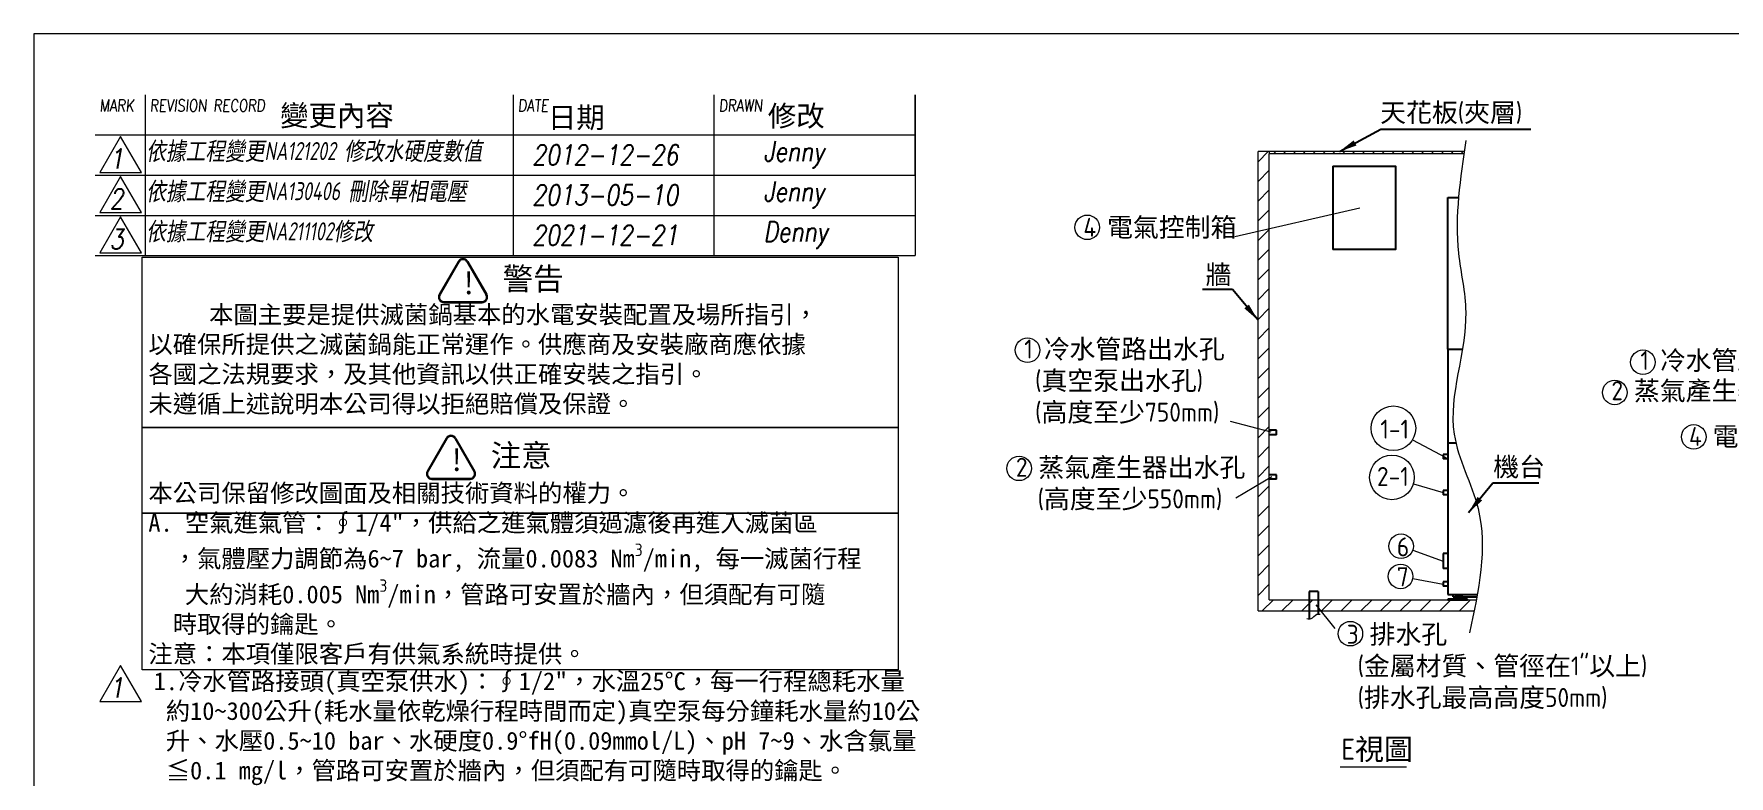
# Model space of a CAD drawing. Header units: millimetres. Extents: x -208893 to -195708, y -10778 to -1508.
# Drawn here: x -208893 to -201296, y -4836 to -1508 of the extents above; entities that cross this region are included whole.
import ezdxf

# ---------------------------------------------------------------- set-up
doc = ezdxf.new("R2010")
doc.units = ezdxf.units.MM
doc.header["$MEASUREMENT"] = 0
doc.linetypes.add('CENTER2', pattern=[28.575, 19.05, -3.175, 3.175, -3.175])
doc.linetypes.add('HIDDEN', pattern=[9.525, 6.35, -3.175])
doc.layers.get('0').update_dxf_attribs({"lineweight": 25})
for name, color, linetype, lineweight in [('D', 3, 'Continuous', 13), ('F', 7, 'Continuous', 15), ('H', 2, 'HIDDEN', 15), ('S', 4, 'Continuous', 15), ('T', 4, 'Continuous', 15)]:
    doc.layers.add(name, color=color, linetype=linetype, lineweight=lineweight)
doc.styles.get("Standard").update_dxf_attribs({"font": 'KAIU.TTF'})
doc.styles.add('STU25', font='isocp2.shx')
doc.styles.add('Text', font='romans.shx', dxfattribs={"width": 0.8, "oblique": 10})
doc.dimstyles.new('STU25$7', dxfattribs={"dimscale": 40, "dimtxt": 2.5, "dimasz": 2, "dimexe": 1.25, "dimexo": 0.625, "dimgap": 1, "dimtad": 0, "dimdec": 4, "dimdsep": 46, "dimtxsty": 'STU25', "dimcen": 2.5, "dimazin": 2, "dimtfac": 1, "dimtdec": 4, "dimtmove": 0, "dimatfit": 3, "dimfxl": 0, "dimtolj": 1, "dimtzin": 0, "dimarcsym": 0})

msp = doc.modelspace()

# ---------------------------------------------------------------- hatches: boundary and pattern name
at = {"layer": 'D'}
h = msp.add_hatch(color=11, dxfattribs=at)
edge = h.paths.add_edge_path()
edge.add_line((-206991.712, -2528.189), (-207077.071, -2676.035))
edge.add_arc((-207055.42, -2688.535), 25, 149.9999999, 270)
edge.add_line((-207055.42, -2713.535), (-206884.703, -2713.535))
edge.add_arc((-206884.703, -2688.535), 25, 270, 389.9999999)
edge.add_line((-206863.052, -2676.035), (-206948.411, -2528.189))
edge.add_arc((-206970.062, -2540.689), 25, 30, 150)
edge = h.paths.add_edge_path(flags=16)
edge.add_arc((-206970.062, -2540.689), 20, 30, 150)
edge.add_line((-206987.382, -2530.689), (-207072.741, -2678.535))
edge.add_arc((-207055.42, -2688.535), 20, 149.9999999, 270)
edge.add_line((-207055.42, -2708.535), (-206884.703, -2708.535))
edge.add_arc((-206884.703, -2688.535), 20, 270, 389.9999999)
edge.add_line((-206867.382, -2678.535), (-206952.741, -2530.689))
h = msp.add_hatch(color=11, dxfattribs=at)
edge = h.paths.add_edge_path()
edge.add_ellipse((-207109.175, -3481.071), major_axis=(25, 0), ratio=1, start_angle=149.9999999, end_angle=270)
edge.add_line((-207109.175, -3506.071), (-206938.457, -3506.071))
edge.add_ellipse((-206938.457, -3481.071), major_axis=(25, 0), ratio=1, start_angle=270, end_angle=389.9999999)
edge.add_line((-206916.806, -3468.571), (-207002.165, -3320.725))
edge.add_ellipse((-207023.816, -3333.225), major_axis=(25, 0), ratio=1, start_angle=30, end_angle=150)
edge.add_line((-207045.466, -3320.725), (-207130.825, -3468.571))
edge = h.paths.add_edge_path(flags=16)
edge.add_ellipse((-207109.175, -3481.071), major_axis=(20, 0), ratio=1, start_angle=149.9999999, end_angle=270)
edge.add_line((-207109.175, -3501.071), (-206938.457, -3501.071))
edge.add_ellipse((-206938.457, -3481.071), major_axis=(20, 0), ratio=1, start_angle=270, end_angle=389.9999999)
edge.add_line((-206921.136, -3471.071), (-207006.495, -3323.225))
edge.add_ellipse((-207023.816, -3333.225), major_axis=(20, 0), ratio=1, start_angle=30, end_angle=150)
edge.add_line((-207041.136, -3323.225), (-207126.495, -3471.071))
at = {"layer": 'H', "ltscale": 5}
h = msp.add_hatch(dxfattribs=at)
h.set_pattern_fill('ANSI31', color=256, scale=500, style=0)
h.set_pattern_definition([(45, (14649.884, 12063.75), (-44.194174, 44.194174), [])])
h.paths.add_polyline_path([(-203357.26, -4045.419), (-203357.26, -2045.419), (-203357.26, -2035.419), (-203407.26, -2035.419), (-203407.26, -4095.419), (-202438.983, -4095.419), (-202429.031, -4045.419)])
at = {"layer": 'H'}
h = msp.add_hatch(dxfattribs=at)
h.set_pattern_fill('ANSI31', color=256, scale=250, angle=90, style=0)
h.set_pattern_definition([(135, (19904.54, 8334.048), (-22.097087, -22.097087), [])])
edge = h.paths.add_edge_path()
edge.add_spline(control_points=[(-202484.87, -2045.419), (-202484.359, -2042.085), (-202483.846, -2038.752), (-202483.33, -2035.419)], knot_values=[84.74449418, 84.74449418, 84.74449418, 84.74449418, 94.74380875, 94.74380875, 94.74380875, 94.74380875], degree=3, periodic=0)
edge.add_line((-202483.33, -2035.419), (-203357.26, -2035.419))
edge.add_line((-203357.26, -2035.419), (-203357.26, -2045.419))
edge.add_line((-203357.26, -2045.419), (-202484.87, -2045.419))

# ---------------------------------------------------------------- linework, layer by layer
for p, q in [((-203071.896, -2101.707), (-203071.896, -2475.576)), ((-202557.26, -2922.419), (-202557.26, -2242.419)), ((-202557.26, -2242.419), (-202509.341, -2242.419)), ((-202557.26, -2922.419), (-202557.26, -3342.419)), ((-202557.26, -2922.419), (-202491.543, -2922.419)), ((-202557.26, -3342.419), (-202557.26, -4022.419)), ((-202557.26, -3342.419), (-202520.307, -3342.419)), ((-202557.26, -3342.419), (-202520.307, -3342.419)), ((-202577.26, -3394.419), (-202577.26, -3414.419)), ((-202557.26, -3394.419), (-202577.26, -3394.419)), ((-202557.26, -3414.419), (-202577.26, -3414.419)), ((-202577.26, -3555.419), (-202577.26, -3575.419)), ((-202557.26, -3555.419), (-202577.26, -3555.419)), ((-202557.26, -3575.419), (-202577.26, -3575.419)), ((-202577.26, -3838.419), (-202577.26, -3905.419)), ((-202557.26, -3838.419), (-202577.26, -3838.419)), ((-202557.26, -3905.419), (-202577.26, -3905.419)), ((-202557.26, -3965.419), (-202577.26, -3965.419)), ((-202577.26, -3965.419), (-202577.26, -3985.419)), ((-202557.26, -3985.419), (-202577.26, -3985.419)), ((-202557.26, -4022.419), (-202424.78, -4022.419)), ((-202532.26, -4032.419), (-202532.26, -4022.419)), ((-202492.26, -4032.419), (-202492.26, -4022.419)), ((-202532.26, -4032.419), (-202426.599, -4032.419))]:
    msp.add_line(p, q)
at = {"linetype": 'Continuous'}
for p, q in [((-203324.885, -3285.419), (-203357.26, -3285.419)), ((-203324.885, -3305.419), (-203357.26, -3305.419)), ((-203324.885, -3305.419), (-203324.885, -3285.419)), ((-203324.885, -3485.419), (-203357.26, -3485.419)), ((-203324.885, -3505.419), (-203324.885, -3485.419)), ((-203324.885, -3505.419), (-203357.26, -3505.419)), ((-203137.26, -4008.301), (-203177.26, -4008.301)), ((-203177.26, -4008.301), (-203177.26, -4131.558)), ((-203137.26, -4008.301), (-203137.26, -4109.725)), ((-202467.76, -4042.419), (-202556.76, -4042.419)), ((-202556.76, -4042.419), (-202556.76, -4045.419)), ((-202556.76, -4045.419), (-202467.76, -4045.419)), ((-202498.981, -4032.419), (-202525.539, -4032.419)), ((-202525.539, -4032.419), (-202525.539, -4042.419)), ((-202518.9, -4032.419), (-202518.9, -4042.419)), ((-202505.62, -4032.419), (-202505.62, -4042.419)), ((-202498.981, -4042.419), (-202498.981, -4032.419)), ((-202467.76, -4045.419), (-202467.76, -4042.419))]:
    msp.add_line(p, q, dxfattribs=at)
at = {"linetype": 'CENTER2'}
for p, q in [((-202525.539, -4039.138), (-202528.82, -4042.419)), ((-202498.981, -4039.138), (-202495.7, -4042.419))]:
    msp.add_line(p, q, dxfattribs=at)
at = {"linetype": 'Continuous'}
msp.add_lwpolyline([(-203071.896, -2101.707), (-202791.689, -2101.707), (-202791.689, -2475.576), (-203071.896, -2475.576)], dxfattribs=at)
at = {"layer": 'D'}
for p, q in [((-202951.14, -2289.686), (-203511.49, -2418.137)), ((-203347.646, -3293.933), (-203530.89, -3246.661)), ((-202714.865, -3328.373), (-202566.198, -3407.623)), ((-203345.454, -3494.674), (-203506.176, -3590.638)), ((-202711.065, -3525.607), (-202577.26, -3565.419)), ((-202713.959, -3823.43), (-202577.26, -3871.919)), ((-202714.143, -3950.722), (-202577.26, -3975.419)), ((-203147.885, -4067.892), (-203062.606, -4174.194)), ((-203039.483, -4794.125), (-202741.055, -4794.125))]:
    msp.add_line(p, q, dxfattribs=at)
at = {"layer": 'D', "color": 11}
for p, q in [((-206991.712, -2528.189), (-207077.071, -2676.035)), ((-206987.382, -2530.689), (-207072.741, -2678.535)), ((-206952.741, -2530.689), (-206867.382, -2678.535)), ((-206948.411, -2528.189), (-206863.052, -2676.035)), ((-207055.42, -2708.535), (-206884.703, -2708.535)), ((-207055.42, -2713.535), (-206884.703, -2713.535)), ((-207045.466, -3320.725), (-207130.825, -3468.571)), ((-207041.136, -3323.225), (-207126.495, -3471.071)), ((-207006.495, -3323.225), (-206921.136, -3471.071)), ((-207002.165, -3320.725), (-206916.806, -3468.571)), ((-207109.175, -3501.071), (-206938.457, -3501.071)), ((-207109.175, -3506.071), (-206938.457, -3506.071))]:
    msp.add_line(p, q, dxfattribs=at)
for points in [[(-208407.06, -2510.149), (-205020.253, -2510.149), (-205020.253, -3274.133), (-208407.06, -3274.133)], [(-208407.06, -3271.485), (-205020.253, -3271.485), (-205020.253, -3657.428), (-208407.06, -3657.428)], [(-208407.06, -3657.428), (-205020.253, -3657.428), (-205020.253, -4360.478), (-208407.06, -4360.478)]]:
    msp.add_lwpolyline(points, close=True, dxfattribs=at)
at = {"layer": 'D'}
for centre, radius in [((-204172.691, -2375.673), 55), ((-204440.153, -2926.558), 55), ((-201682.326, -2980.481), 55), ((-201808.358, -3116.252), 55), ((-202800.55, -3276.817), 100), ((-201454.348, -3315.128), 55), ((-204477.785, -3456.578), 55), ((-202806.912, -3497.089), 100), ((-202765.972, -3805.552), 55), ((-202768.269, -3940.957), 55), ((-202993.241, -4197.703), 55)]:
    msp.add_circle(centre, radius, dxfattribs=at)
at = {"layer": 'D', "color": 11}
for centre, radius, start, end in [((-206970.062, -2540.689), 25, 30, 150), ((-206970.062, -2540.689), 20, 30, 150), ((-207055.42, -2688.535), 25, 149.9999999, 270), ((-207055.42, -2688.535), 20, 149.9999999, 270), ((-206884.703, -2688.535), 25, 270, 29.9999999), ((-206884.703, -2688.535), 20, 270, 29.9999999), ((-207023.816, -3333.225), 25, 30, 150), ((-207023.816, -3333.225), 20, 30, 150), ((-207109.175, -3481.071), 25, 149.9999999, 270), ((-207109.175, -3481.071), 20, 149.9999999, 270), ((-206938.457, -3481.071), 25, 270, 29.9999999), ((-206938.457, -3481.071), 20, 270, 29.9999999)]:
    msp.add_arc(centre, radius, start, end, dxfattribs=at)
at = {"layer": 'D'}
msp.add_spline([(-203187.924, -4130.418), (-203169.595, -4130.418), (-203143.189, -4110.549), (-203127.967, -4110.549)], degree=3, dxfattribs=at)
at = {"layer": 'F', "color": 7}
for p, q in [((-208393.924, -1782.249), (-208393.924, -2502.249)), ((-206743.774, -2502.249), (-206743.774, -1782.249)), ((-205843.774, -2502.249), (-205843.774, -1782.249)), ((-204943.774, -2142.249), (-204943.774, -1782.249)), ((-204943.774, -1962.249), (-208618.924, -1962.249)), ((-208618.924, -2142.249), (-204943.774, -2142.249)), ((-208618.924, -2322.249), (-204943.774, -2322.249)), ((-208618.924, -2502.249), (-204943.774, -2502.249))]:
    msp.add_line(p, q, dxfattribs=at)
at = {"layer": 'F'}
msp.add_line((-204943.774, -1782.249), (-204943.774, -2502.249), dxfattribs=at)
at = {"layer": 'F', "color": 6}
msp.add_lwpolyline([(-208892.945, -1508.228), (-208892.945, -10778.228), (-195707.945, -10778.228), (-195707.945, -1508.228)], close=True, dxfattribs=at)
msp.add_lwpolyline([(-208892.945, -1508.228), (-208892.945, -10778.228), (-195707.945, -10778.228), (-195707.945, -1508.228)], close=True, dxfattribs=at)
at = {"layer": 'F', "color": 7}
for points in [[(-208504.708, -1967.919), (-208598.199, -2129.849), (-208411.217, -2129.849)], [(-208504.708, -2147.919), (-208598.199, -2309.849), (-208411.217, -2309.849)], [(-208504.708, -2327.919), (-208598.199, -2489.849), (-208411.217, -2489.849)], [(-208504.708, -4339.849), (-208598.199, -4501.78), (-208411.217, -4501.78)]]:
    msp.add_lwpolyline(points, close=True, dxfattribs=at)
at = {"layer": 'S', "linetype": 'Continuous'}
for p, q in [((-203407.26, -4095.419), (-203407.26, -2035.419)), ((-202483.33, -2035.419), (-203407.26, -2035.419)), ((-203357.26, -4045.419), (-203357.26, -2045.419)), ((-202484.87, -2045.419), (-203357.26, -2045.419)), ((-203407.26, -4095.419), (-202438.983, -4095.419)), ((-203357.26, -4045.419), (-202429.031, -4045.419))]:
    msp.add_line(p, q, dxfattribs=at)
at = {"layer": 'S'}
msp.add_line((-203357.26, -2035.419), (-203357.26, -2045.419), dxfattribs=at)
msp.add_spline([(-202475.707, -1986.118), (-202508.678, -2490.956), (-202476.316, -2756.254), (-202528.095, -3303.026), (-202421.301, -3636.266), (-202460.182, -4193.604)], degree=3, dxfattribs=at)

# ---------------------------------------------------------------- texts
at = {"lineweight": -3}
for s, p in [('變更內容', (-207789.59, -1921.034)), ('修改', (-205603.95, -1922.814)), ('日期', (-206589.429, -1929.934))]:
    msp.add_text(s, height=93.4085, dxfattribs=at).set_placement(p)
at = {"layer": 'D', "color": 11, "attachment_point": 1}
for s, insert, char_height in [('{\\C3;天花板\\Fisocp2.shx;(\\f標楷體|b0|i0|c136|p65;夾層\\Fisocp2.shx;)}', (-202859.936, -1818.165), 85), ('{\\C3;牆}', (-203642.585, -2544.565), 85), ('\\A1;\\P     本圖主要是提供滅菌鍋基本的水電安裝配置及場所指引，\\P以確保所提供之滅菌鍋能正常運作。供應商及安裝廠商應依據\\P各國之法規要求，及其他資訊以供正確安裝之指引。\\P未遵循上述說明本公司得以拒絕賠償及保證。\\P\\P\\P本公司保留修改圖面及相關技術資料的權力。\\PA. 空氣進氣管：∮1/4"，供給之進氣體須過濾後再進入滅菌區\\P  ，氣體壓力調節為6~7 bar, 流量0.0083 Nm{\\Fisocp2.shx;\\H0.7x;\\S3^ ;}/min, 每一滅菌行程\\P   大約消耗0.005 Nm{\\Fisocp2.shx;\\H0.7x;\\S3^ ;}/min，管路可安置於牆內，但須配有可隨\\P  時取得的鑰匙。\\P注意：本項僅限客戶有供氣系統時提供。', (-208379.922, -2593.416), 80), ('{\\C3;機台}', (-202352.937, -3407.348), 85), ('1.冷水管路接頭(真空泵供水)：∮1/2"，水溫25%%DC，每一行程總耗水量\\P 約10~300公升(耗水量依乾燥行程時間而定)真空泵每分鐘耗水量約10公\\P 升、水壓0.5~10 bar、水硬度0.9%%DfH(0.09mmol/L)、pH 7~9、水含氯量\\P ≦0.1 mg/l，管路可安置於牆內，但須配有可隨時取得的鑰匙。\\P2.蒸氣產生器出水：∮1/2"，水溫25%%DC，每一滅菌行程大約消耗13公升\\P ，水壓0.5~10 bar，水硬度≦0.2%%DfH(0.02mmol/L)，酸鹼質pH 5~7\\P ，導電率≦15μS/cm管路可安置於牆內，但須配有可隨時取得的鑰匙。\\P注意：維修或清潔保養時，如將蒸汽產生器的水排放後，必須要\\P      另外加計15公升水量。\\P3.排水管路∮1"以上金屬管，必須抗腐蝕2"G，並且需耐100%%DC以上。 \\P4.電氣控制箱，7kW，線長4 m。(配線至滅菌鍋)\\P    \\P\\P注意:配線請依當地法規規定配置。\\P注意:三相系統有可能會有相位交錯問題需進行相位交換，請參閱說明書\\P     或維修手冊。\\P5.排風機需加柵網，排風量200 Kcal/h。(載體區域)\\P5-1.排風機需加柵網，排風量400 Kcal/h。(滅菌區域)\\P5-2.排風機需加柵網，排風量200 Kcal/h。(卸載區域)\\P\\P注意:(卸載區域)空調須獨立安裝，不得與其他區相通。\\P\\P6.真空泵排水管(6)及儀器之(7)排氣管於管路裝配時加裝逆止閥\\PB.為維持儀器乾燥之效能及排水效能，將儀器水平調整至前低後\\P  高，其傾斜角度約略為1%%D~2%%D。', (-208356.37, -4371.007), 80), ('{\\Fisocp2.shx;E}視圖', (-203033.698, -4668.182), 95)]:
    msp.add_mtext(s, dxfattribs=dict(at, insert=insert, char_height=char_height))
at = {"layer": 'D', "color": 11, "attachment_point": 1, "style": 'STU25'}
for s, insert, char_height in [('{\\C3;4 \\f標楷體|b0|i0|c136|p65;電氣控制箱}', (-204189.588, -2333.03), 85), ('{\\f標楷體|b0|i0|c136|p65;!}', (-206978.372, -2575.419), 100), ('{\\f標楷體|b0|i0|c136|p65;警告}', (-206791.86, -2556.05), 100), ('{\\C3;1 \\f標楷體|b0|i0|c136|p65;冷水管路出水孔\\P\\Fisocp2.shx; (\\f標楷體|b0|i0|c136|p65;真空泵出水孔\\Fisocp2.shx;)\\P (\\f標楷體|b0|i0|c136|p65;高度至少\\Fisocp2.shx;750mm)}', (-204454.847, -2878.674), 85), ('{\\C3;1 \\f標楷體|b0|i0|c136|p65;冷水管路出水孔}', (-201693.686, -2929.997), 85), ('{\\C3;2 \\f標楷體|b0|i0|c136|p65;蒸氣產生器出水孔}', (-201823.404, -3065.769), 85), ('{\\C3;1-1}', (-202858.889, -3238.19), 85), ('{\\C3;4 \\f標楷體|b0|i0|c136|p65;電氣控制箱}', (-201475.722, -3270.901), 85), ('{\\f標楷體|b0|i0|c136|p65;注意}', (-206845.614, -3348.587), 100), ('{\\f標楷體|b0|i0|c136|p65;!}', (-207032.126, -3367.955), 100), ('{\\C3;2 \\f標楷體|b0|i0|c136|p65;蒸氣產生器出水孔\\P\\Fisocp2.shx;  (\\f標楷體|b0|i0|c136|p65;高度至少\\Fisocp2.shx;550mm)}', (-204492.227, -3409.257), 85), ('{\\C3;2-1}', (-202874.112, -3450.306), 85), ('{\\C3;6}', (-202784.969, -3766.131), 85), ('{\\C3;7}', (-202785.143, -3899.962), 85), ('{\\C3;3 \\f標楷體|b0|i0|c136|p65;排水孔\\P\\Fisocp2.shx; (\\f標楷體|b0|i0|c136|p65;金屬材質、管徑在\\Fisocp2.shx;1"\\f標楷體|b0|i0|c136|p65;以上\\Fisocp2.shx;)\\P (\\f標楷體|b0|i0|c136|p65;排水孔最高高度\\Fisocp2.shx;50mm)}', (-203009.613, -4157.868), 85)]:
    msp.add_mtext(s, dxfattribs=dict(at, insert=insert, char_height=char_height))
at = {"layer": 'F', "color": 1, "lineweight": 15, "style": 'Text', "oblique": 5, "width": 0.8}
for s, p in [('MARK', (-208599.022, -1856.549)), ('REVISION RECORD', (-208374.022, -1856.549)), ('DATE', (-206723.872, -1856.549)), ('DRAWN', (-205823.872, -1856.549))]:
    msp.add_text(s, height=54, dxfattribs=at).set_placement(p)
at = {"layer": 'T', "lineweight": 20, "style": 'Text', "oblique": 10, "width": 0.8}
for s, p in [('1', (-208553.646, -2113.376)), ('2012-12-26', (-206659.857, -2095.779)), ('Jenny', (-205623.398, -2079.979)), ('2013-05-10', (-206659.857, -2275.779)), ('Jenny', (-205623.398, -2259.979)), ('2', (-208553.646, -2293.376)), ('Denny', (-205623.398, -2439.979)), ('3', (-208553.646, -2473.376)), ('2021-12-21', (-206659.857, -2455.779)), ('1', (-208553.646, -4485.307))]:
    msp.add_text(s, height=90, dxfattribs=at).set_placement(p)
at = {"layer": 'T', "linetype": 'Continuous', "lineweight": 20, "char_height": 80.9991, "attachment_point": 1, "style": 'Text'}
for s, insert in [('{\\fDFKai-SB|b0|i0|c136|p65;依據工程變更\\Fisocp2.shx;NA121202 \\fDFKai-SB|b0|i0|c136|p65;修改水硬度數值}', (-208389.65, -1993.162)), ('{\\fDFKai-SB|b0|i0|c136|p65;依據工程變更\\Fisocp2.shx;NA130406 \\fDFKai-SB|b0|i0|c136|p65;刪除單相電壓}', (-208389.65, -2173.162)), ('{\\fDFKai-SB|b0|i0|c136|p65;依據工程變更\\Fisocp2.shx|c136;NA211102\\fDFKai-SB|b0|i0|c136|p65;修改}', (-208389.65, -2353.162))]:
    msp.add_mtext(s, dxfattribs=dict(at, insert=insert))

# ---------------------------------------------------------------- leaders
at = {"layer": 'D'}
for points in [[(-203042.702, -2035.419), (-202856.074, -1934.8), (-202184.168, -1934.8)], [(-203407.26, -2792.207), (-203521.63, -2654.415), (-203655.415, -2654.415)], [(-202463.582, -3654.656), (-202355.02, -3521.686), (-202148.757, -3521.686)]]:
    msp.add_leader(points, dimstyle='STU25$7', override={"dimgap": 1, "dimtad": 0}, dxfattribs=at)

doc.saveas('drawing.dxf')
